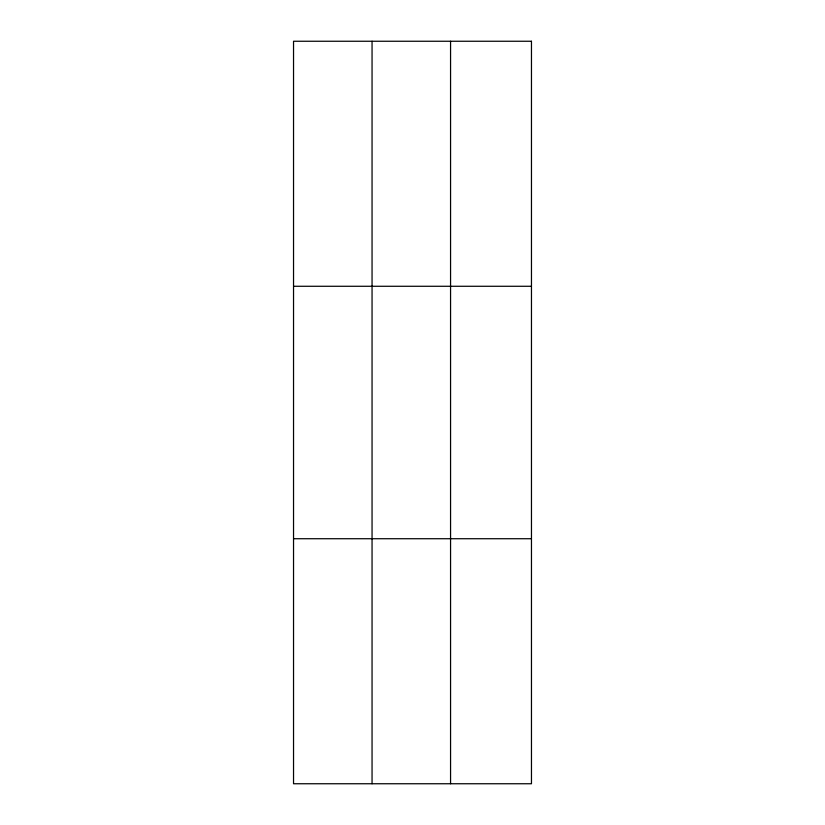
<?xml version="1.0" encoding="UTF-8"?>
<svg xmlns="http://www.w3.org/2000/svg" width="825" height="825" viewBox="0 0 825 825"><rect width="100%" height="100%" fill="white"/><g stroke="black" fill="none" stroke-linecap="round" stroke-linejoin="round"><path stroke-width="1.24" d="M372.054 41.25L372.054 783.75M450.563 41.25L450.563 783.75M293.535 286.275L531.465 286.275M293.535 538.725L531.465 538.725M531.465 41.25L531.465 783.75L293.535 783.75L293.535 41.25L531.465 41.25"/></g></svg>
